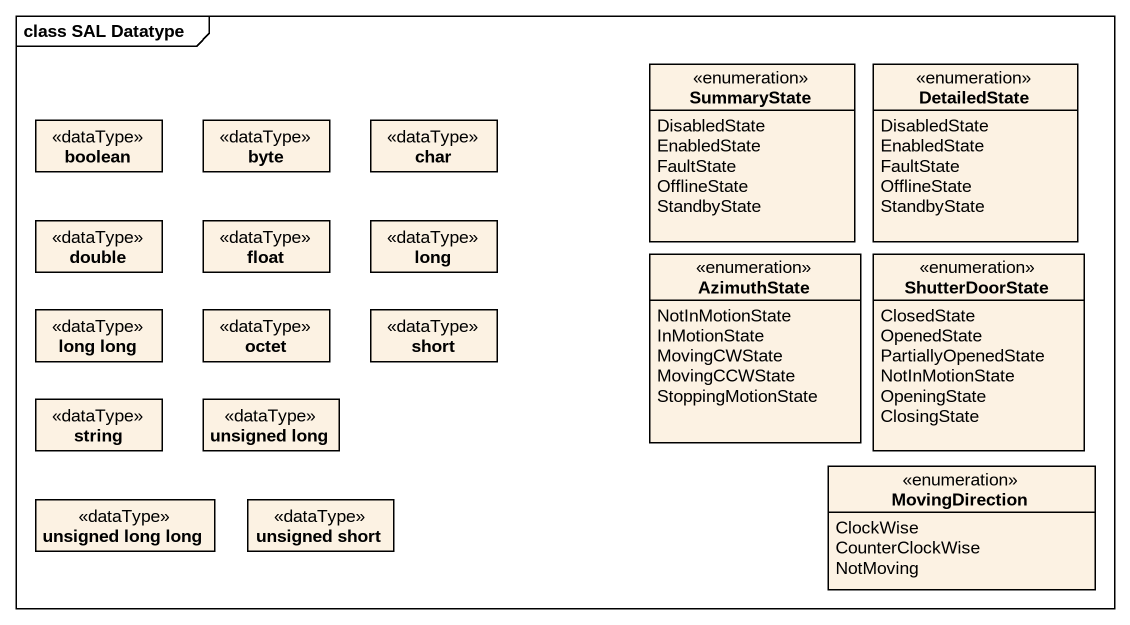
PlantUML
@startuml
mainframe class SAL Datatype
hide circle
hide empty members
enum SummaryState {
  DisabledState
  EnabledState
  FaultState
  OfflineState
  StandbyState
}
enum DetailedState {
  DisabledState
  EnabledState
  FaultState
  OfflineState
  StandbyState
}
class boolean <<dataType>>
class byte <<dataType>>
class char <<dataType>>
class double <<dataType>>
class float <<dataType>>
class long <<dataType>>
enum AzimuthState {
  NotInMotionState
  InMotionState
  MovingCWState
  MovingCCWState
  StoppingMotionState
}
enum ShutterDoorState {
  ClosedState
  OpenedState
  PartiallyOpenedState
  NotInMotionState
  OpeningState
  ClosingState
}
class "long long" as long_long <<dataType>>
class octet <<dataType>>
class short <<dataType>>
class string <<dataType>>
class "unsigned long" as unsigned_long <<dataType>>
enum MovingDirection {
  ClockWise
  CounterClockWise
  NotMoving
}
class "unsigned long long" as unsigned_long_long <<dataType>>
class "unsigned short" as unsigned_short <<dataType>>
@enduml
